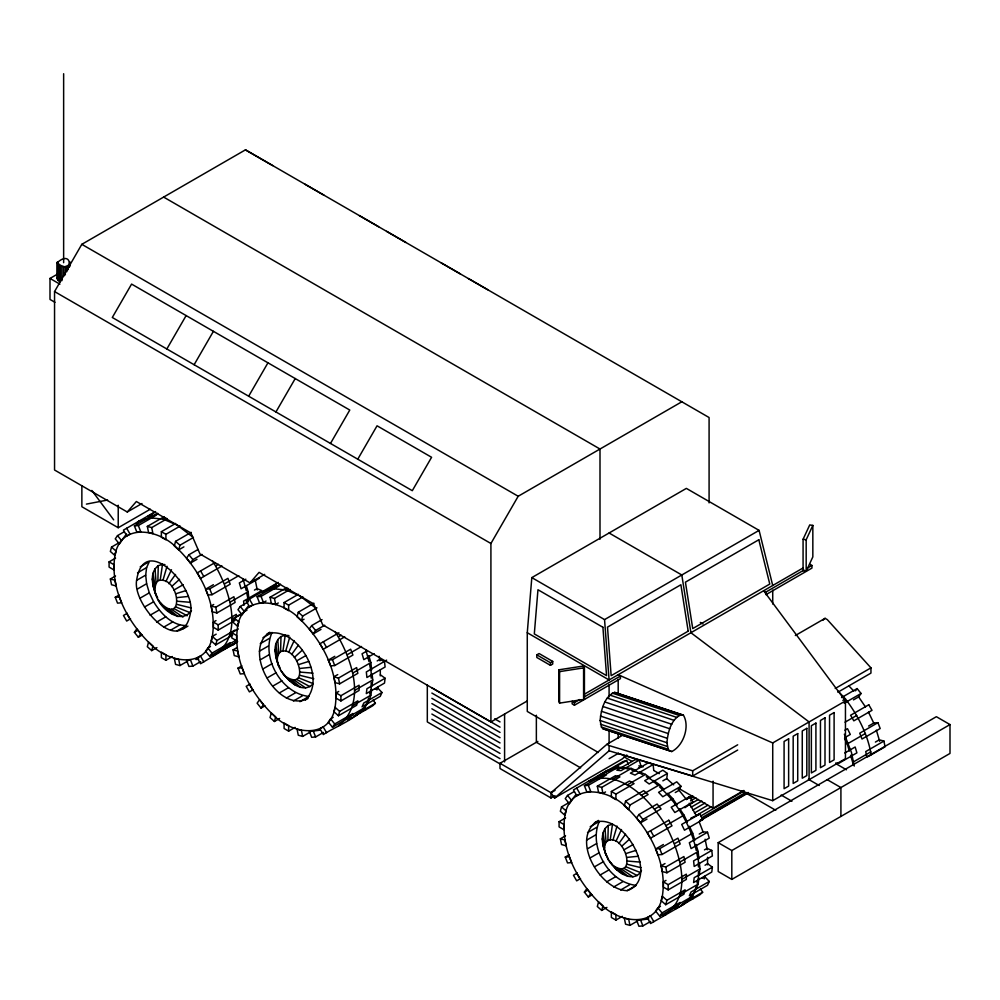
<?xml version="1.0" encoding="UTF-8"?>
<svg xmlns="http://www.w3.org/2000/svg" width="1000" height="1000" viewBox="0 0 1000 1000"><rect width="100%" height="100%" fill="white"/><g stroke="black" fill="none" stroke-linecap="round" stroke-linejoin="round"><path stroke-width="1.5" d="M191.462 610.513C178.463 629.938 145.113 596.862 157.875 580.75L158.262 565.688L162.5 564.375L164.963 564.625M280.6 670.163L285.225 676.137C279.438 670.225 273.337 658.487 280.6 651.612L280.988 636.538L285.225 635.237L288.925 635.6M607.875 840.562L608.263 825.487L612.5 824.188L610.225 839.837C604.788 840.55 603.9 847.15 604.938 851.538C601.775 843.263 600.1 831.438 608.263 825.487M600.138 720.462C601.025 710.175 604.15 696.712 614.6 692.362L683.4 715.125C690.138 726.538 683.438 745.7 671.762 751.538L602.962 728.763L601.425 727.038L600.138 720.462L666.938 742.725L668.238 749.3L669.762 751.038M666.938 742.725C667.825 732.438 670.962 718.975 681.4 714.625L683.4 715.125M598.362 752.5L527.275 711.45L527.275 632.725L531.812 577.612L686.363 488.387L759.087 530.375L772.725 585.487M136.6 580.375C144 531.925 195.162 586.287 190.675 611.6C183.263 660.05 132.113 605.675 136.6 580.375L145.688 575.125L146.613 567.575L149.312 561.613L140.225 566.85M156.062 595.55C152.662 586.2 148.875 572.8 158.262 565.688M160.225 602.75C185.125 627.15 179.513 574.45 157.875 580.75M213.012 655.788C246.337 636.3 228.725 586.413 212.362 560.763M308.075 698.45C278.163 714.312 241.15 650.2 269.837 632.225M299.887 701.688L308.975 696.438C281.55 693.512 260.863 657.675 272.038 632.463L262.95 637.712M278.8 666.413C275.387 657.05 271.6 643.662 280.988 636.538M298.475 677.775L313.163 683.625C305.062 693.225 291.488 684.388 285.7 676.5C310.175 692.487 298.6 644.788 280.6 651.612M338.575 725.775C367.55 702.562 351.45 657.675 335.087 631.613M326.538 732.712L323.162 726.862L319.95 728.725L323.325 734.575C341.337 722.8 370.5 714.987 371.613 689.1M371.987 686.05L372.725 679.963L372.113 674.175M385.1 678.238L384.5 683.1L366.325 693.6L366.912 688.737L385.1 678.238L380.363 674.788M594.513 822.675C623.663 810.975 661.375 879.013 627.15 890.638C599.65 890.113 569.338 837.487 598.413 820.425M627.15 890.638L636.25 885.387C608.825 882.463 588.138 846.625 599.312 821.413L590.225 826.663M641.462 870.325C635.538 883.125 618.587 874.15 612.962 865.45C636.125 880.738 627.075 838.1 610.225 839.837M667.375 773.487L649.188 783.988L644.675 780.7L662.862 770.2L667.375 773.487L666.75 778.6L662.85 780.85M663.012 915.588C694.925 897.613 679.538 851.062 665.837 825.65C650.4 800.462 621.35 768.4 588.7 781.112M695.725 889.488L698.138 884.137L698.888 878.05M699.262 875L700 868.913L699.375 863.125M712.375 867.188L711.775 872.05L693.6 882.55L694.188 877.688L712.375 867.188L707.638 863.737L705.037 865.238M160.225 580.025L162.5 564.375M282.95 650.888L285.225 635.237M57.213 262.7C73.162 248.225 73.162 277.162 57.213 262.7L57.213 278.438L58.075 280.3L60.425 281.65L60.425 265.912M57.213 278.438L57.425 277.475M111.538 547.075L110.363 551.462L114.975 555.55L116.15 551.163L111.538 547.075L119.325 542.575M191.137 532.35L175.562 541.35L174.325 545.962L178.713 549.862L183.912 546.862M151.713 650.612L152.95 646L148.562 642.113L147.325 646.725L151.713 650.612L156.912 647.625M178.713 549.862L179.95 545.237L192.938 537.75M216.188 634.163L212.3 636.413L211.125 640.812L215.738 644.9L232.613 635.15M215.738 644.9L216.912 640.512L235.087 630.013M234.262 617.925L233.088 622.312L237.7 626.413L238.875 622.013L234.262 617.925L242.062 613.425M313.875 603.212L298.288 612.212L297.05 616.825L301.438 620.712L304.037 619.212M274.438 721.475L275.675 716.862L271.288 712.962L270.05 717.575L274.438 721.475L279.637 718.475M301.438 620.712L302.675 616.1L316.962 607.85M338.462 715.75L339.637 711.363L357.825 700.863L356.65 705.263L338.462 715.75L333.85 711.663L335.025 707.275L339.637 711.363M368.587 698.175L367.475 702.3L364.812 706.1M369.688 694.05L371.163 688.55L371.163 682.562M376.912 689.987L377.663 687.188M561.538 806.875L560.363 811.263L564.975 815.362L566.15 810.962L561.538 806.875L569.325 802.375M625.562 801.15L624.325 805.775L628.713 809.663L629.95 805.05L648.125 794.55L643.737 790.662L625.562 801.15L629.95 805.05M601.712 910.425L602.95 905.812L598.562 901.912L597.325 906.525L601.712 910.425L606.912 907.425M665.738 904.7L666.912 900.312L685.088 889.812L683.913 894.212L665.738 904.7L661.125 900.612L662.3 896.225L666.912 900.312M695.863 887.125L694.75 891.25L687.638 901.375L681.338 905.013M696.963 883L698.438 877.5L698.438 871.513M704.188 878.938L704.938 876.137M162.963 580.3L167.025 566.263M285.7 651.15L289.75 637.125M612.962 840.1L617.025 826.075M381.987 692.5L380.25 696.35L362.062 706.85L363.8 703L381.987 692.5L377.575 687.85L374.975 689.338M680.975 786.263L662.788 796.75L658.587 792.325L676.775 781.825L680.975 786.263L679.137 790.3L675.25 792.55M653.812 921.663L650.438 915.812L647.225 917.675L650.6 923.525L684.025 904.225L692.688 896.188L694.513 892.175M709.262 881.45L707.525 885.3L689.338 895.8L691.075 891.95L709.262 881.45L704.85 876.787L702.25 878.288M803.075 539.275L809.725 524.938L812.837 525.413L812.837 556.9L806.175 571.25L803.075 570.763L803.075 539.275L806.175 539.75L812.837 525.413M165.912 581.55L171.488 569.738M288.637 652.412L294.212 640.6M615.913 841.35L621.487 829.55M141.975 503.525L127.275 512L54.55 470.012L54.55 291.562L81.812 244.325L245.45 149.85L709.087 417.525L709.087 502.875M166.85 348.975L186.137 315.575M194.125 364.725L213.412 331.325M248.663 396.213L267.95 362.812M275.938 411.962L295.225 378.562M330.487 443.45L349.775 410.05L131.588 284.088L112.3 317.488L412.3 490.688L431.587 457.287L377.05 425.8L357.762 459.2M527.275 700.95L490.913 721.95L490.913 543.5L518.188 496.262L681.812 401.788M117.537 535.6L115.262 538.837L119.4 543.987L121.675 540.75L117.537 535.6L124.025 531.85M134.4 632.337L136.788 628.938L140.725 633.837L138.338 637.238L134.4 632.337L136.988 630.837M198.038 549.487L188.938 554.738L186.55 558.138L190.487 563.038L196.988 559.288M190.487 563.038L192.875 559.637L201.962 554.388M210.475 646.488L207.875 647.987L205.6 651.213L209.737 656.363L227.925 645.863L230.188 642.638L212.013 653.138L209.737 656.363M248.05 601.962L240.263 606.462L237.987 609.688L242.125 614.837L244.4 611.613L247 610.112M322.062 619.587L311.663 625.588L309.275 628.987L313.212 633.888L321.012 629.388M261.062 708.088L263.45 704.688L259.513 699.788L257.125 703.188L261.062 708.088L264.95 705.837M313.212 633.888L315.6 630.487L324.7 625.237M333.2 717.337L330.6 718.838L328.325 722.075L332.463 727.225L350.65 716.725L352.925 713.487L334.738 723.988L332.463 727.225M363.025 708.625L360.363 712.425L354.062 716.062M567.537 795.413L565.262 798.637L569.4 803.787L571.675 800.55L567.537 795.413L574.025 791.663M584.4 892.138L586.788 888.737L590.725 893.637L588.337 897.038L584.4 892.138L586.987 890.638M640.487 822.837L642.875 819.438L661.062 808.938L657.125 804.05L638.938 814.538L636.55 817.938L640.487 822.837L646.988 819.087M660.475 906.287L657.875 907.788L655.6 911.025L659.737 916.175L677.925 905.675L680.188 902.438L662.013 912.938L659.737 916.175M855.525 690.837L857.125 688.575L861.062 693.475L858.675 696.875L853.475 699.875M168.85 583.7L175.525 574.45M291.575 654.55L298.25 645.3M618.85 843.5L625.525 834.25M122.1 539.8L126.512 533.987M244.825 610.65L248.35 606.013M572.1 799.6L575.625 794.963M136.812 523.75L138.7 521.312L150 517.825L157.787 513.325M127.275 512L136.363 501.512L190.912 533L200 554L250 582.863L264.7 574.375M250 582.863L259.088 572.362L313.637 603.85L322.725 624.85L490.913 721.95M136.537 523.312L138.7 521.312M267.887 589.688L277.15 583.362M231.7 645.475L237.075 641.413M203.812 661.862L200.438 656.012L197.225 657.862L200.6 663.713L236.188 642.412M305.487 699.95C327.625 678.238 297.125 625.4 267.25 633.725M354.438 716.338L357.2 713.775M373.113 699.938L375.375 703.275L372.612 705.837L347.55 720.312M596.075 777.775L597.925 776.062M603.638 773.625L606.888 770.612L618.188 767.125L622.562 767.562M687.463 798.538L689.4 796.737L693 802.025L684.9 807.712M681.7 905.288L684.475 902.712L702.65 892.225L700.375 888.888M702.65 892.225L699.887 894.788L674.825 909.262M171.588 586.587L179.55 579.312M294.312 657.45L302.275 650.163M621.587 846.4L629.55 839.112M555.05 795.638L551 797.975L551 792.725L606.912 744.3L623.138 734.938M551 797.975L500 768.538L500 763.288L551 792.725L554.55 798.05L609.087 750.812L609.087 745.562L606.912 744.3M626.8 755L622.163 759.013L554.55 798.05M822.763 620.363L825.088 618.337L827.275 619.6L870.95 667.862L870.95 673.112L837.85 692.225M54.962 302.3L50 299.438L50 278.438L57.438 274.15M81.862 485.737L81.862 506.737L118.225 527.725L150.312 509.2M155.588 511.562L123.462 530.112L126.838 535.962L130.05 534.1L126.675 528.25M147.925 516.263L154.412 512.513M134.4 525.862L152.575 515.375L156.512 515.025L138.338 525.513L134.4 525.862L136.788 532.025L140.725 531.675L138.338 525.513M147.325 526.413L151.713 527.587L152.95 533.625L148.562 532.45L147.325 526.413L164.213 516.663M150 517.825L163.15 519.125L165.75 517.625M151.713 527.587L167.3 518.587M109.087 561.862L113.875 564.625L113.875 569.875L109.087 567.112L109.087 561.862L115.588 558.125M180.2 526.062L165.912 534.312L165.912 539.825L161.363 537.2L161.363 531.688L175.65 523.438M110.363 578.987L114.975 580.225L116.15 585.975L111.538 584.738L110.363 578.987L115.55 575.988M137.525 572.825L146.613 567.575M115.262 597.275L119.4 596.9L121.675 602.762L117.537 603.138L115.262 597.275L119.162 595.025M137.525 588.987L146.613 583.737L145.688 575.125M140.225 598.075L149.312 592.825L146.613 583.737M127.35 613.225L123.462 615.475L126.675 621.038L130.575 618.787M214.887 562.688L197.225 572.888L200.438 578.45L222 566M144.512 607.025L153.613 601.775C160.763 613.3 171.625 625.475 186.25 625.575L177.15 630.825M157.875 599.312L162.5 605.288M173.95 590.037L183.212 584.675M215.837 565.837L218.438 564.338M150.113 615.212L159.213 609.963M205.6 589.2L209.737 588.837L227.925 578.337L230.188 584.2L212.013 594.688L207.875 595.062L205.6 589.2L213.388 584.712M156.637 622.1L165.725 616.85M224.513 583.888L238.8 575.65M138.338 637.238L142.225 634.987M245.837 579.188L239.338 582.938L241.075 588.787L259.262 578.288M163.637 627.2L172.725 621.95M211.125 605.988L215.738 607.225L233.912 596.725L235.087 602.475L216.912 612.975L212.3 611.737L211.125 605.988L213.713 604.487M170.637 630.175L179.725 624.938M182.75 629.1L187.95 626.1M229.963 602.225L248.137 591.737L246.462 586.087M254.45 590.087L257.038 588.587L261.775 590.6L243.6 601.1L244.037 605.262M278.312 582.413L246.188 600.962L249.562 606.812L252.775 604.963L249.4 599.113M257.125 596.725L275.3 586.225L279.237 585.875L261.062 596.375L257.125 596.725L259.513 602.888L263.45 602.525L266.05 601.025M235.062 620.35L218.188 630.1L213.4 627.337L213.4 622.087L216 620.588M261.425 592.163L272.725 588.675L280.525 584.175M213.4 622.087L218.188 624.85L236.363 614.35L236.363 616.975M278.275 602.987L275.675 604.487L271.288 603.312L270.05 597.263L286.938 587.513M231.812 619.6L240.912 614.35M272.725 588.675L285.887 589.975L288.475 588.475M165.912 660.275L165.912 654.762L161.363 652.138L161.363 657.65L165.912 660.275L172.4 656.538M270.05 597.263L274.438 598.438L290.025 589.438M231.812 632.725L236.6 635.487L236.6 640.738L231.812 637.975L231.812 632.725L238.312 628.975M302.925 596.925L288.637 605.163L288.637 610.688L284.088 608.062L284.088 602.55L298.375 594.3M229.963 634.837L232.562 633.337M179.95 665.562L178.713 659.513L174.325 658.337L175.562 664.388L179.95 665.562L187.738 661.062M224.513 646.875L236.2 640.125M192.875 666.1L190.487 659.938L186.55 660.3L188.938 666.45L192.875 666.1L200.675 661.6M230.087 645.938L237.638 641.575M236.9 642.475L222.425 650.2M233.088 649.85L237.7 651.087L238.875 656.838L234.262 655.6L233.088 649.85L236.988 647.6M260.25 643.688L269.337 638.438M259.325 651.225L268.412 645.987M237.987 668.125L242.125 667.763L244.4 673.625L240.263 673.988L237.987 668.125L241.887 665.888M260.25 659.837L269.337 654.6M262.95 668.938L272.038 663.688M250.087 684.075L246.188 686.325L249.4 691.888L253.3 689.638M338.913 632.788L319.95 643.737L323.162 649.3L344.725 636.862M267.25 677.875L276.337 672.625M296.675 660.888L305.95 655.537M338.575 636.7L341.163 635.2M272.85 686.075L281.938 680.825M328.325 660.062L332.463 659.688L350.65 649.2L352.925 655.05L334.738 665.55L330.6 665.925L328.325 660.062L334.825 656.312M279.363 692.962L288.463 687.712M347.238 654.75L361.525 646.5M367.262 650.788L362.062 653.787L363.8 659.65L374.2 653.65M286.363 698.062L295.45 692.812M333.85 676.85L338.462 678.088L356.65 667.588L357.825 673.337L339.637 683.838L335.025 682.6L333.85 676.85L337.738 674.6M293.363 701.038L302.45 695.788M352.688 673.088L370.863 662.588L368.775 655.537M377.175 660.938L379.762 659.438L384.5 661.462L385.1 667L366.912 677.5L366.325 671.95L386.625 660.138M336.125 692.95L340.913 695.713L359.087 685.212L359.087 690.462L340.913 700.95L336.125 698.2L336.125 692.95L338.725 691.45M354.55 690.462L372.725 679.963M288.637 731.137L288.637 725.625L284.088 723L284.088 728.512L288.637 731.137L295.125 727.387M352.688 705.688L370.863 695.188M302.675 736.413L301.438 730.375L297.05 729.2L298.288 735.238L302.675 736.413L310.462 731.912M347.238 717.738L365.425 707.237M315.6 736.95L313.212 730.8L309.275 731.15L311.663 737.312L315.6 736.95L323.4 732.463M356.925 713.925L375.375 703.275M536.8 654.85L539.075 653.538L552.712 661.413L552.712 664.038L550.438 665.35L536.8 657.475L536.8 654.85L550.438 662.725L552.712 661.413M531.812 577.612L604.55 619.6L759.087 530.375M688.188 631.163L611.15 675.688L607.5 627.125L680.888 584.75L688.188 631.2M583.987 694.45L803.088 567.962M804.038 570.025L765.913 592.05L763.637 590.737L845.45 700.95L772.725 742.938L618.188 674.712L620.45 676.025L620.45 678.65L574.438 705.212L572.163 703.913L572.163 701.287L574.438 702.6L579.688 699.562M583.638 697.275L620.45 676.025M806.675 568.513L811.938 565.475L811.938 568.1L765.913 594.675L765.913 592.05M500 763.288L537.863 741.425M795.337 635.513L825.088 618.337M609.087 758.688L618.475 753.275M551 792.725L555.05 790.387M606.888 770.612L573.462 789.912L576.838 795.763L580.05 793.913L576.675 788.062M599.225 775.312L622.987 761.6L626.6 760.487L628.337 764.112M601.087 774.725L611.15 768.913L623.488 767.812L627.612 768.913M626.6 760.487L608.413 770.975L604.812 772.087M584.4 785.675L602.575 775.175L606.512 774.825L588.337 785.325L584.4 785.675L586.788 791.838L590.725 791.475L588.337 785.325M600 777.625L618.188 767.125M639.225 760.15L621.038 770.638L616.838 770.225L635.025 759.725L639.225 760.15L641.05 766.3L638.45 767.8M597.325 786.213L615.5 775.713L619.9 776.888L601.712 787.387L597.325 786.213L598.562 792.262L602.95 793.438L605.55 791.938M613.15 778.925L631.337 768.425L635.575 770.238M653.125 764.575L634.95 775.075L630.438 773.162L648.625 762.663L653.125 764.575L653.75 770.413M559.087 821.675L563.875 824.438L563.875 829.675L559.087 826.925L559.087 821.675L565.588 817.925M611.362 791.488L629.55 781L634.087 783.625L615.913 794.112L611.362 791.488L611.362 797.013L615.913 799.638L615.913 794.112M627.275 784.938L645.45 774.438L650.163 777.862M560.363 838.8L564.975 840.037L566.15 845.788L561.538 844.55L560.363 838.8L565.55 835.8M641.388 795.225L659.575 784.737L663.625 789M609.087 745.562L692.688 770.788L737.688 744.8M835.212 688.5L870.95 667.862M587.525 832.625L596.613 827.387M609.087 750.812L692.688 776.025L737.688 750.05M586.6 840.175L595.688 834.925M565.262 857.075L569.4 856.712L571.675 862.562L567.537 862.938L565.262 857.075L569.163 854.825M841.538 697.575L857.125 688.575M654.55 809.112L672.725 798.625L677.075 804.975M842.862 700.4L845.45 698.9C857.875 715.362 867.738 734.237 871.175 754.712M587.525 848.787L596.613 843.538M844.175 703.225L861.062 693.475M689.4 796.737L671.213 807.237L674.825 812.513L693 802.025M686.825 798.688L690.863 796.363M687.362 798.888L692.738 795.775M690.9 798.325L693.587 796.775M590.225 857.875L599.312 852.638M690.562 800.875L695.938 797.775M688.888 804.925L698.3 799.488M577.35 873.025L573.462 875.275L576.675 880.837L580.575 878.587M691.075 807.237L701.825 801.025M594.513 866.825L603.612 861.575M607.875 859.112L612.5 865.088L607.875 859.112L605.013 852.125L608.263 858.888M623.95 849.837L633.212 844.488M665.837 825.65L684.025 815.15L687.362 822.087M692.962 809.987L705.062 803.012M845.062 722.175L856.75 715.425M694.412 813L707.85 805.238M690.9 818.112L699.887 813.938L702.65 819.7L684.475 830.2L681.7 824.438L699.887 813.938M696.663 815.275L711.438 806.75M844.938 730.2L847.525 728.7L850.3 734.463L845.1 737.463M679.338 788.75L713.062 808.225L743.838 790.462M701 815.85L744 791.025M600.112 875.025L609.212 869.775M702.038 817.613L745.037 792.788M700.487 819.987L748.162 792.463M699.688 820.962L748.062 793.025M655.6 849.013L659.737 848.637L677.925 838.15L680.188 844L662.013 854.5L657.875 854.862L655.6 849.013L663.388 844.513M868.587 726.05L873.787 723.05L877.925 722.675L880.188 728.538L862.013 739.025L859.737 733.175L877.925 722.675M606.638 881.9L615.725 876.663M674.513 843.7L692.688 833.2L689.362 826.263M849.338 751.025L847.237 743.975L865.425 733.475M588.337 897.038L592.225 894.788M699.212 834.05L703.1 831.8L707.525 832.237L709.262 838.1L691.075 848.587L689.338 842.738L707.525 832.237M844.775 753L855.163 747L856.9 752.85L838.725 763.35L835.775 763.062M613.638 887.013L622.725 881.762M618.188 753.438L772.725 800.675L845.45 758.688L845.45 700.95M661.125 865.8L665.738 867.038L683.913 856.538L685.088 862.288L666.912 872.775L662.3 871.55L661.125 865.8L665.013 863.55M875.4 742.075L879.3 739.825L883.913 741.062L885.088 746.812L868.213 756.562M620.638 889.987L629.725 884.737M883.913 741.062L865.738 751.562L866.912 757.312M679.963 862.038L698.138 851.538L696.05 844.488M853 765.2L852.688 762.312L870.863 751.812M704.45 849.887L707.038 848.388L711.775 850.4L712.375 855.95L694.188 866.45L693.6 860.9L711.775 850.4M718.188 842.663L936.363 716.7L950 724.575L950 753.438L731.812 879.412L718.188 871.538L718.188 842.663L731.812 850.537L950 724.575M663.4 881.9L668.188 884.663L686.363 874.163L686.363 879.412L668.188 889.9L663.4 887.15L663.4 881.9L666 880.4M681.812 879.412L700 868.913M615.913 920.088L615.913 914.562L611.362 911.938L611.362 917.463L615.913 920.088L622.4 916.338M679.963 894.638L698.138 884.137M629.95 925.362L628.713 919.325L624.325 918.15L625.562 924.188L629.95 925.362L637.737 920.863M674.513 906.675L692.688 896.188M642.875 925.9L640.487 919.75L636.55 920.1L638.938 926.263L642.875 925.9L650.675 921.413M175.75 593.787L186.038 590.55M298.475 664.65L308.762 661.4M625.75 853.6L636.038 850.35M229.788 645.725L234.025 644.412M362.125 710.925L365.737 709.812M353.925 716.15L356.75 715.275M700.125 820.475L702.65 819.7M689.4 899.875L693 898.763M86.4 504.113L107.613 500.025M558.763 669.825L583.587 665.987L584.425 667.775L584.425 699.275L559.587 703.112L558.763 701.325L558.763 669.825L559.587 671.625L559.587 703.112M559.587 671.625L584.425 667.775M662.775 915.138L665.837 914.725M195.863 659.5L198.762 659.137M312.812 731.087L320.037 730.175M640.088 920.037L648.763 918.938M176.887 597.612L188.225 596.462M299.613 668.475L310.963 667.312M626.888 857.412L638.225 856.263M177.275 601.237L190.287 602.312M300 672.087L313.012 673.162M627.275 861.038L640.288 862.113M625.487 767.85L631.337 768.425M176.887 604.4L191.062 607.9M299.613 675.263L313.8 678.763M626.888 864.212L641.062 867.712M602.962 728.763L671.762 751.538M638.862 765.788L643.062 766.912M631.737 770.025L637.238 771.5L642.412 774.488M614.6 692.362L681.4 714.625M612.275 693.112L679.075 715.375M609.775 695.062L676.587 717.337M607.288 698.1L674.087 720.362M604.963 702L671.762 724.262M602.962 706.5L669.762 728.763M601.425 711.287L668.238 733.562M600.462 716.05L667.275 738.325M600.462 724.2L667.275 746.475M601.425 727.038L668.238 749.3M175.75 606.912L190.438 612.775M625.75 866.725L640.438 872.575M163.15 519.125L177.275 525.125L193.412 537.562M285.887 589.975L300 595.988L316.137 608.413M639.812 772.038L645.45 774.438M173.95 608.587L187.188 615.788M296.675 679.45L309.913 686.637M623.95 868.4L637.188 875.588M245.45 149.85L272.725 165.6M304.775 184.1L324.062 195.238M359.325 215.588L378.6 226.725M386.587 231.337L405.875 242.475M441.138 262.825L460.425 273.962M468.413 278.575L487.7 289.713M809.663 564.163L811.938 565.475M163.637 197.087L600 449.025L600 539.225M609.087 533L681.812 574.987L690.913 632.725L809.087 721.95L809.087 779.688M81.812 244.325L518.188 496.262M700.3 622.4L702.975 623.95M50 278.438L59.913 284.163M54.55 291.562L490.913 543.5M602.913 627.275L537.962 589.738L534.312 633.913L606.55 675.625L602.913 627.238M835.688 763.55L846.462 769.775M827.275 779.688L840.913 787.562L840.913 816.425M808.413 779.3L819.188 785.512M527.275 632.725L609.087 679.963L604.55 619.6M781.15 795.037L791.925 801.263M742.087 790.863L775.763 810.3M654.075 770.675L659.3 773.688M624.012 756.812L632.1 761.475M646.3 776.725L651.475 779.712L657.212 784.8M580.65 767.862L536.362 742.288L536.362 715.225M494.7 718.838L500.037 721.925M431.863 687.812L500.037 727.175M161.363 531.688L165.912 534.312M284.088 602.55L288.637 605.163M431.863 693.062L500.037 732.425M431.863 698.312L500.037 737.675M431.863 703.55L500.037 742.925M431.863 708.8L500.037 748.162M431.863 714.05L500.037 753.413M431.863 719.3L500.037 758.662M500.588 764.237L427.312 721.925L427.312 684.875M621.587 869.125L632.95 876.9M294.312 680.175L305.688 687.95M171.588 609.312L182.95 617.1M653.688 780.438L659.575 784.737M618.85 868.85L628.025 876.413M291.575 679.9L300.75 687.463M168.85 609.05L178.025 616.613M666.812 778.737L673.688 784.837M659.5 786.825C677.9 803.462 691.087 826.3 696.287 850.55M298.288 612.212L302.675 616.1M175.562 541.35L179.95 545.237M212.3 636.413L216.912 640.512M615.913 867.6L622.725 874.163M288.637 678.65L295.45 685.212M165.912 607.8L172.725 614.35M848.775 685.775L853.8 691.075M838.375 691.413L845.45 698.9M667.663 793.275L672.725 798.625M610.225 862.562L617.438 870.3M282.95 673.612L290.163 681.35M162.963 605.65L167.438 610.487M678.075 789.062L686.55 799.6M638.938 814.538L642.875 819.438M657.875 907.788L662.013 912.938M311.663 625.588L315.6 630.487M240.263 606.462L244.4 611.613M330.6 718.838L334.738 723.988M188.938 554.738L192.875 559.637M207.875 647.987L212.013 653.138M91.862 490.462L113.675 519.85M858.55 696.787L865.45 706.888M679.675 808.787L684.025 815.15M689.2 803.275L696.125 815.275M650.6 830.738L653.812 836.3M576.838 873.325L580.05 878.888M323.325 641.787L326.538 647.35M200.6 570.938L203.812 576.5M249.562 684.375L252.775 689.938M126.838 613.513L130.05 619.087M868.5 712.163L873.8 723.2M844.575 738.425L847.237 743.975M277.738 663.175L280.338 668.587M155.013 592.312L157.613 597.737M149.312 592.825L153.613 601.775M584.425 699.275L583.587 697.475L583.587 665.987M844.362 734.2L851.488 752.55L854.25 766.062M699.3 822.138L703.1 831.95M659.737 848.637L662.013 854.5M365.838 649.862L369.012 661.6M332.463 659.688L334.738 665.55M261.062 596.375L263.45 602.525M243.113 579L246.287 590.737M209.737 588.837L212.013 594.688M275.7 656.3L277.663 662.588M152.975 585.438L154.938 591.725M876.363 730.163L879.7 741.363M850.588 755.263L852.688 762.312M692.688 833.2L694.788 840.25M602.975 845.25L606.062 855.362M602.275 838.737L604.55 847.913M275 649.788L277.275 658.962M152.275 578.925L154.55 588.112M705.113 839.25L707.262 849.762M696.9 853.55L698.438 861.05L698.438 867.025M665.738 867.038L666.912 872.775M601.712 787.387L602.95 793.438M379.062 656.312L379.988 660.812M369.625 664.6L371.163 672.1L371.163 678.088M338.462 678.088L339.637 683.838M274.438 598.438L275.675 604.487M255.113 579.45L257.262 589.963M246.9 593.737L248.438 601.25M215.738 607.225L216.912 612.975M602.975 833.025L604.938 844.75M275.7 644.075L277.663 655.8M152.975 573.212L154.938 584.938M698.138 851.538L698.913 858.775M370.863 662.588L371.637 669.825M248.137 591.737L248.912 598.975M605.013 828.5L606.062 842.237M277.738 639.55L278.8 653.288M155.013 568.7L156.062 582.425M806.175 539.75L806.175 571.25M772.725 590.112L772.725 604.012M772.725 742.938L772.725 800.675M731.812 850.537L731.812 879.412M713.062 781.162L713.062 808.225M707.562 857.288L707.562 864.825M692.688 770.788L692.688 776.025M668.188 884.663L668.188 889.9M618.188 679.338L618.188 693.238M618.188 733.375L618.188 738M609.087 684.587L609.087 696.938M609.087 730.9L609.087 743.25M574.438 702.6L574.438 705.212M550.438 662.725L550.438 665.35M504.588 714.05L504.588 761.912M380.3 669.85L380.3 675.875M340.913 695.713L340.913 700.95M218.188 624.85L218.188 630.1M118.225 505.238L118.225 527.725M69.85 261.737L69.85 266.512M69.2 264.55L69.2 267.413M68.188 265.325L68.188 269.613M66.85 265.912L66.85 271.637M65.3 266.275L65.3 274.875M63.637 73.737L63.637 262.7M63.637 266.413L63.637 276.425M61.975 266.275L61.975 280.6M59.088 265.325L59.088 281.062M58.075 264.55L58.075 280.3M57.425 261.737L57.425 279.4M115.337 553.162C108.987 587.087 126.625 621.287 150.7 644.275C167.675 662.013 204.5 669.812 211.938 638.812C218.287 604.875 200.65 570.688 176.575 547.688C159.6 529.95 122.775 522.163 115.337 553.162M238.062 624.012C231.713 657.938 249.35 692.138 273.425 715.138C290.4 732.875 327.225 740.662 334.663 709.663C341.012 675.738 323.375 641.538 299.3 618.538C282.325 600.812 245.5 593.013 238.062 624.012M565.337 812.962C558.987 846.888 576.625 881.087 600.7 904.087C617.675 921.812 654.5 929.613 661.938 898.612C668.288 864.688 650.65 830.487 626.575 807.487C609.6 789.762 572.775 781.963 565.337 812.962M758.812 539.763L685.425 582.163L692.738 628.575L769.775 584.062L758.812 539.763M788.637 738.838L784.087 741.462L784.087 788.7L788.637 786.075L788.637 738.838M797.725 733.587L793.175 736.213L793.175 783.45L797.725 780.825L797.725 733.587M806.812 728.337L802.262 730.962L802.262 778.2L806.812 775.575L806.812 728.337M815.913 723.088L811.363 725.713L811.363 772.95L815.913 770.325L815.913 723.088M825 717.837L820.462 720.462L820.462 767.7L825 765.075L825 717.837M834.1 712.588L829.55 715.212L829.55 762.45L834.1 759.825L834.1 712.588M668.775 820.238L647.225 832.688L650.438 838.25L672 825.812L668.775 820.238M868.775 704.775L850.6 715.263L853.812 720.837L872 710.337L868.775 704.775"/></g></svg>
